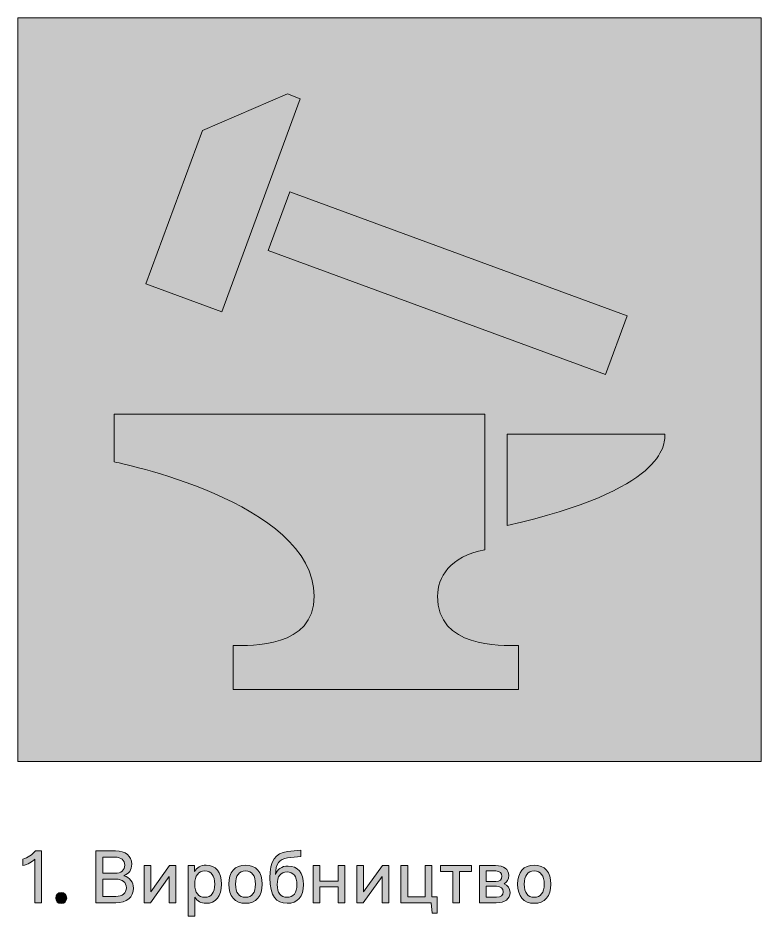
# Model space of a CAD drawing. Header units: millimetres. Extents: x -1334 to 1514, y -1037 to 10.
# Drawn here: x -1226.3 to -1126.3, y -110.8 to 10 of the extents above; entities that cross this region are included whole.
import ezdxf

# ---------------------------------------------------------------- set-up
doc = ezdxf.new("R2010")
doc.units = ezdxf.units.MM
doc.header["$MEASUREMENT"] = 0
doc.layers.add('bg', color=7, linetype='Continuous', lineweight=0)
doc.layers.add('icons', color=7, linetype='Continuous', lineweight=0)

# ---------------------------------------------------------------- blocks, each defined once
blk = doc.blocks.new('Block_17')
at = {"layer": 'icons', "true_color": 0x231f20, "transparency": 33554687}
h = blk.add_hatch(color=250, dxfattribs=at)
h.dxf.hatch_style = 2
edge = h.paths.add_edge_path()
edge.add_spline(control_points=[(-1223.12, -109.01), (-1223.12, -109.01), (-1224.02, -109.01), (-1224.02, -109.01), (-1224.02, -109.01), (-1224.02, -103.13), (-1224.02, -103.13), (-1224.3, -103.49), (-1224.99, -103.85), (-1225.65, -104.01), (-1225.65, -104.01), (-1225.65, -103.14), (-1225.65, -103.14), (-1224.97, -102.95), (-1224.32, -102.53), (-1223.95, -102.03), (-1223.95, -102.03), (-1223.12, -102.03), (-1223.12, -102.03), (-1223.12, -102.03), (-1223.12, -109.01), (-1223.12, -109.01)], knot_values=[0, 0, 0, 0, 1, 1, 1, 2, 2, 2, 3, 3, 3, 4, 4, 4, 5, 5, 5, 6, 6, 6, 7, 7, 7, 7], degree=3, periodic=0)
h = blk.add_hatch(color=250, dxfattribs=at)
h.dxf.hatch_style = 2
edge = h.paths.add_edge_path()
edge.add_spline(control_points=[(-1213.14, -105.84), (-1213.14, -105.84), (-1214.88, -105.84), (-1214.88, -105.84), (-1214.88, -105.84), (-1214.88, -108.16), (-1214.88, -108.16), (-1214.88, -108.16), (-1213.14, -108.16), (-1213.14, -108.16), (-1212.24, -108.16), (-1211.71, -107.73), (-1211.71, -106.99), (-1211.71, -106.26), (-1212.24, -105.84), (-1213.14, -105.84)], knot_values=[0, 0, 0, 0, 1, 1, 1, 2, 2, 2, 3, 3, 3, 4, 4, 4, 5, 5, 5, 5], degree=3, periodic=0)
edge = h.paths.add_edge_path()
edge.add_spline(control_points=[(-1213.24, -102.88), (-1213.24, -102.88), (-1214.88, -102.88), (-1214.88, -102.88), (-1214.88, -102.88), (-1214.88, -105.04), (-1214.88, -105.04), (-1214.88, -105.04), (-1213.24, -105.04), (-1213.24, -105.04), (-1212.41, -105.04), (-1211.92, -104.64), (-1211.92, -103.96), (-1211.92, -103.27), (-1212.41, -102.88), (-1213.24, -102.88)], knot_values=[0, 0, 0, 0, 1, 1, 1, 2, 2, 2, 3, 3, 3, 4, 4, 4, 5, 5, 5, 5], degree=3, periodic=0)
edge = h.paths.add_edge_path()
edge.add_spline(control_points=[(-1215.82, -109.01), (-1215.82, -109.01), (-1215.82, -102.03), (-1215.82, -102.03), (-1215.82, -102.03), (-1213.17, -102.03), (-1213.17, -102.03), (-1211.83, -102.03), (-1210.98, -102.72), (-1210.98, -103.83), (-1210.98, -104.57), (-1211.38, -105.15), (-1212.04, -105.37), (-1211.22, -105.64), (-1210.75, -106.23), (-1210.75, -107.04), (-1210.75, -108.25), (-1211.68, -109.01), (-1213.14, -109.01), (-1213.14, -109.01), (-1215.82, -109.01), (-1215.82, -109.01)], knot_values=[0, 0, 0, 0, 1, 1, 1, 2, 2, 2, 3, 3, 3, 4, 4, 4, 5, 5, 5, 6, 6, 6, 7, 7, 7, 7], degree=3, periodic=0)
h = blk.add_hatch(color=250, dxfattribs=at)
h.dxf.hatch_style = 2
edge = h.paths.add_edge_path()
edge.add_spline(control_points=[(-1190.09, -108.28), (-1189.23, -108.28), (-1188.76, -107.68), (-1188.76, -106.57), (-1188.76, -105.46), (-1189.23, -104.86), (-1190.09, -104.86), (-1190.94, -104.86), (-1191.41, -105.46), (-1191.41, -106.57), (-1191.41, -107.67), (-1190.94, -108.28), (-1190.09, -108.28)], knot_values=[0, 0, 0, 0, 1, 1, 1, 2, 2, 2, 3, 3, 3, 4, 4, 4, 4], degree=3, periodic=0)
edge = h.paths.add_edge_path()
edge.add_spline(control_points=[(-1188.23, -102.81), (-1188.23, -102.81), (-1190.01, -102.99), (-1190.01, -102.99), (-1191.11, -103.11), (-1191.6, -103.79), (-1191.65, -105.22), (-1191.44, -104.51), (-1190.8, -104.08), (-1189.95, -104.08), (-1188.63, -104.08), (-1187.86, -104.98), (-1187.86, -106.56), (-1187.86, -108.17), (-1188.67, -109.09), (-1190.09, -109.09), (-1191.5, -109.09), (-1192.39, -108.15), (-1192.39, -105.67), (-1192.39, -103.42), (-1191.65, -102.31), (-1190.02, -102.14), (-1190.02, -102.14), (-1188.23, -101.95), (-1188.23, -101.95), (-1188.23, -101.95), (-1188.23, -102.81), (-1188.23, -102.81)], knot_values=[0, 0, 0, 0, 1, 1, 1, 2, 2, 2, 3, 3, 3, 4, 4, 4, 5, 5, 5, 6, 6, 6, 7, 7, 7, 8, 8, 8, 9, 9, 9, 9], degree=3, periodic=0)
h = blk.add_hatch(color=250, dxfattribs=at)
h.dxf.hatch_style = 2
edge = h.paths.add_edge_path()
edge.add_spline(control_points=[(-1205.89, -104.02), (-1205.89, -104.02), (-1205.04, -104.02), (-1205.04, -104.02), (-1205.04, -104.02), (-1205.04, -109.01), (-1205.04, -109.01), (-1205.04, -109.01), (-1205.94, -109.01), (-1205.94, -109.01), (-1205.94, -109.01), (-1205.94, -105.46), (-1205.94, -105.46), (-1205.94, -105.46), (-1208.48, -109.01), (-1208.48, -109.01), (-1208.48, -109.01), (-1209.33, -109.01), (-1209.33, -109.01), (-1209.33, -109.01), (-1209.33, -104.02), (-1209.33, -104.02), (-1209.33, -104.02), (-1208.43, -104.02), (-1208.43, -104.02), (-1208.43, -104.02), (-1208.43, -107.56), (-1208.43, -107.56), (-1208.43, -107.56), (-1205.89, -104.02), (-1205.89, -104.02)], knot_values=[0, 0, 0, 0, 1, 1, 1, 2, 2, 2, 3, 3, 3, 4, 4, 4, 5, 5, 5, 6, 6, 6, 7, 7, 7, 8, 8, 8, 9, 9, 9, 10, 10, 10, 10], degree=3, periodic=0)
h = blk.add_hatch(color=250, dxfattribs=at)
h.dxf.hatch_style = 2
edge = h.paths.add_edge_path()
edge.add_spline(control_points=[(-1201.16, -104.74), (-1202.02, -104.74), (-1202.5, -105.36), (-1202.5, -106.52), (-1202.5, -107.66), (-1202.02, -108.28), (-1201.16, -108.28), (-1200.29, -108.28), (-1199.81, -107.66), (-1199.81, -106.52), (-1199.81, -105.37), (-1200.29, -104.74), (-1201.16, -104.74)], knot_values=[0, 0, 0, 0, 1, 1, 1, 2, 2, 2, 3, 3, 3, 4, 4, 4, 4], degree=3, periodic=0)
edge = h.paths.add_edge_path()
edge.add_spline(control_points=[(-1200.98, -103.95), (-1199.67, -103.95), (-1198.91, -104.88), (-1198.91, -106.52), (-1198.91, -108.15), (-1199.66, -109.09), (-1200.98, -109.09), (-1201.67, -109.09), (-1202.19, -108.8), (-1202.5, -108.26), (-1202.5, -108.26), (-1202.5, -110.8), (-1202.5, -110.8), (-1202.5, -110.8), (-1203.4, -110.8), (-1203.4, -110.8), (-1203.4, -110.8), (-1203.4, -104.02), (-1203.4, -104.02), (-1203.4, -104.02), (-1202.55, -104.02), (-1202.55, -104.02), (-1202.55, -104.02), (-1202.55, -104.82), (-1202.55, -104.82), (-1202.24, -104.25), (-1201.7, -103.95), (-1200.98, -103.95)], knot_values=[0, 0, 0, 0, 1, 1, 1, 2, 2, 2, 3, 3, 3, 4, 4, 4, 5, 5, 5, 6, 6, 6, 7, 7, 7, 8, 8, 8, 9, 9, 9, 9], degree=3, periodic=0)
h = blk.add_hatch(color=250, dxfattribs=at)
h.dxf.hatch_style = 2
edge = h.paths.add_edge_path()
edge.add_spline(control_points=[(-1195.68, -108.28), (-1194.81, -108.28), (-1194.33, -107.66), (-1194.33, -106.52), (-1194.33, -105.36), (-1194.81, -104.74), (-1195.68, -104.74), (-1196.54, -104.74), (-1197.02, -105.36), (-1197.02, -106.52), (-1197.02, -107.66), (-1196.54, -108.28), (-1195.68, -108.28)], knot_values=[0, 0, 0, 0, 1, 1, 1, 2, 2, 2, 3, 3, 3, 4, 4, 4, 4], degree=3, periodic=0)
edge = h.paths.add_edge_path()
edge.add_spline(control_points=[(-1195.68, -109.09), (-1197.1, -109.09), (-1197.92, -108.15), (-1197.92, -106.52), (-1197.92, -104.88), (-1197.1, -103.95), (-1195.68, -103.95), (-1194.25, -103.95), (-1193.43, -104.88), (-1193.43, -106.52), (-1193.43, -108.15), (-1194.25, -109.09), (-1195.68, -109.09)], knot_values=[0, 0, 0, 0, 1, 1, 1, 2, 2, 2, 3, 3, 3, 4, 4, 4, 4], degree=3, periodic=0)
h = blk.add_hatch(color=250, dxfattribs=at)
h.dxf.hatch_style = 2
edge = h.paths.add_edge_path()
edge.add_spline(control_points=[(-1185.66, -109.01), (-1185.66, -109.01), (-1186.56, -109.01), (-1186.56, -109.01), (-1186.56, -109.01), (-1186.56, -104.02), (-1186.56, -104.02), (-1186.56, -104.02), (-1185.66, -104.02), (-1185.66, -104.02), (-1185.66, -104.02), (-1185.66, -106.1), (-1185.66, -106.1), (-1185.66, -106.1), (-1183.22, -106.1), (-1183.22, -106.1), (-1183.22, -106.1), (-1183.22, -104.02), (-1183.22, -104.02), (-1183.22, -104.02), (-1182.32, -104.02), (-1182.32, -104.02), (-1182.32, -104.02), (-1182.32, -109.01), (-1182.32, -109.01), (-1182.32, -109.01), (-1183.22, -109.01), (-1183.22, -109.01), (-1183.22, -109.01), (-1183.22, -106.86), (-1183.22, -106.86), (-1183.22, -106.86), (-1185.66, -106.86), (-1185.66, -106.86), (-1185.66, -106.86), (-1185.66, -109.01), (-1185.66, -109.01)], knot_values=[0, 0, 0, 0, 1, 1, 1, 2, 2, 2, 3, 3, 3, 4, 4, 4, 5, 5, 5, 6, 6, 6, 7, 7, 7, 8, 8, 8, 9, 9, 9, 10, 10, 10, 11, 11, 11, 12, 12, 12, 12], degree=3, periodic=0)
h = blk.add_hatch(color=250, dxfattribs=at)
h.dxf.hatch_style = 2
edge = h.paths.add_edge_path()
edge.add_spline(control_points=[(-1177.24, -104.02), (-1177.24, -104.02), (-1176.39, -104.02), (-1176.39, -104.02), (-1176.39, -104.02), (-1176.39, -109.01), (-1176.39, -109.01), (-1176.39, -109.01), (-1177.29, -109.01), (-1177.29, -109.01), (-1177.29, -109.01), (-1177.29, -105.46), (-1177.29, -105.46), (-1177.29, -105.46), (-1179.83, -109.01), (-1179.83, -109.01), (-1179.83, -109.01), (-1180.68, -109.01), (-1180.68, -109.01), (-1180.68, -109.01), (-1180.68, -104.02), (-1180.68, -104.02), (-1180.68, -104.02), (-1179.78, -104.02), (-1179.78, -104.02), (-1179.78, -104.02), (-1179.78, -107.56), (-1179.78, -107.56), (-1179.78, -107.56), (-1177.24, -104.02), (-1177.24, -104.02)], knot_values=[0, 0, 0, 0, 1, 1, 1, 2, 2, 2, 3, 3, 3, 4, 4, 4, 5, 5, 5, 6, 6, 6, 7, 7, 7, 8, 8, 8, 9, 9, 9, 10, 10, 10, 10], degree=3, periodic=0)
h = blk.add_hatch(color=250, dxfattribs=at)
h.dxf.hatch_style = 2
edge = h.paths.add_edge_path()
edge.add_spline(control_points=[(-1170.56, -110.4), (-1170.56, -110.4), (-1170.71, -109.01), (-1170.71, -109.01), (-1170.71, -109.01), (-1174.75, -109.01), (-1174.75, -109.01), (-1174.75, -109.01), (-1174.75, -104.02), (-1174.75, -104.02), (-1174.75, -104.02), (-1173.85, -104.02), (-1173.85, -104.02), (-1173.85, -104.02), (-1173.85, -108.23), (-1173.85, -108.23), (-1173.85, -108.23), (-1171.51, -108.23), (-1171.51, -108.23), (-1171.51, -108.23), (-1171.51, -104.02), (-1171.51, -104.02), (-1171.51, -104.02), (-1170.61, -104.02), (-1170.61, -104.02), (-1170.61, -104.02), (-1170.61, -108.23), (-1170.61, -108.23), (-1170.61, -108.23), (-1169.87, -108.23), (-1169.87, -108.23), (-1169.87, -108.23), (-1169.87, -110.4), (-1169.87, -110.4), (-1169.87, -110.4), (-1170.56, -110.4), (-1170.56, -110.4)], knot_values=[0, 0, 0, 0, 1, 1, 1, 2, 2, 2, 3, 3, 3, 4, 4, 4, 5, 5, 5, 6, 6, 6, 7, 7, 7, 8, 8, 8, 9, 9, 9, 10, 10, 10, 11, 11, 11, 12, 12, 12, 12], degree=3, periodic=0)
h = blk.add_hatch(color=250, dxfattribs=at)
h.dxf.hatch_style = 2
edge = h.paths.add_edge_path()
edge.add_spline(control_points=[(-1169.43, -104.02), (-1169.43, -104.02), (-1165.24, -104.02), (-1165.24, -104.02), (-1165.24, -104.02), (-1165.24, -104.79), (-1165.24, -104.79), (-1165.24, -104.79), (-1166.89, -104.79), (-1166.89, -104.79), (-1166.89, -104.79), (-1166.89, -109.01), (-1166.89, -109.01), (-1166.89, -109.01), (-1167.78, -109.01), (-1167.78, -109.01), (-1167.78, -109.01), (-1167.78, -104.79), (-1167.78, -104.79), (-1167.78, -104.79), (-1169.43, -104.79), (-1169.43, -104.79), (-1169.43, -104.79), (-1169.43, -104.02), (-1169.43, -104.02)], knot_values=[0, 0, 0, 0, 1, 1, 1, 2, 2, 2, 3, 3, 3, 4, 4, 4, 5, 5, 5, 6, 6, 6, 7, 7, 7, 8, 8, 8, 8], degree=3, periodic=0)
h = blk.add_hatch(color=250, dxfattribs=at)
h.dxf.hatch_style = 2
edge = h.paths.add_edge_path()
edge.add_spline(control_points=[(-1161.88, -108.28), (-1161.31, -108.28), (-1160.98, -108.01), (-1160.98, -107.53), (-1160.98, -107.07), (-1161.31, -106.8), (-1161.88, -106.8), (-1161.88, -106.8), (-1163.27, -106.8), (-1163.27, -106.8), (-1163.27, -106.8), (-1163.27, -108.28), (-1163.27, -108.28), (-1163.27, -108.28), (-1161.88, -108.28), (-1161.88, -108.28)], knot_values=[0, 0, 0, 0, 1, 1, 1, 2, 2, 2, 3, 3, 3, 4, 4, 4, 5, 5, 5, 5], degree=3, periodic=0)
edge = h.paths.add_edge_path()
edge.add_spline(control_points=[(-1161.99, -106.16), (-1161.47, -106.16), (-1161.16, -105.89), (-1161.16, -105.44), (-1161.16, -105.01), (-1161.47, -104.74), (-1161.99, -104.74), (-1161.99, -104.74), (-1163.27, -104.74), (-1163.27, -104.74), (-1163.27, -104.74), (-1163.27, -106.16), (-1163.27, -106.16), (-1163.27, -106.16), (-1161.99, -106.16), (-1161.99, -106.16)], knot_values=[0, 0, 0, 0, 1, 1, 1, 2, 2, 2, 3, 3, 3, 4, 4, 4, 5, 5, 5, 5], degree=3, periodic=0)
edge = h.paths.add_edge_path()
edge.add_spline(control_points=[(-1160.26, -105.35), (-1160.26, -105.85), (-1160.48, -106.23), (-1160.88, -106.45), (-1160.36, -106.67), (-1160.08, -107.07), (-1160.08, -107.63), (-1160.08, -108.51), (-1160.75, -109.01), (-1161.93, -109.01), (-1161.93, -109.01), (-1164.17, -109.01), (-1164.17, -109.01), (-1164.17, -109.01), (-1164.17, -104.02), (-1164.17, -104.02), (-1164.17, -104.02), (-1162.02, -104.02), (-1162.02, -104.02), (-1160.9, -104.02), (-1160.26, -104.51), (-1160.26, -105.35)], knot_values=[0, 0, 0, 0, 1, 1, 1, 2, 2, 2, 3, 3, 3, 4, 4, 4, 5, 5, 5, 6, 6, 6, 7, 7, 7, 7], degree=3, periodic=0)
h = blk.add_hatch(color=250, dxfattribs=at)
h.dxf.hatch_style = 2
edge = h.paths.add_edge_path()
edge.add_spline(control_points=[(-1156.82, -108.28), (-1155.96, -108.28), (-1155.48, -107.66), (-1155.48, -106.52), (-1155.48, -105.36), (-1155.96, -104.74), (-1156.82, -104.74), (-1157.69, -104.74), (-1158.17, -105.36), (-1158.17, -106.52), (-1158.17, -107.66), (-1157.69, -108.28), (-1156.82, -108.28)], knot_values=[0, 0, 0, 0, 1, 1, 1, 2, 2, 2, 3, 3, 3, 4, 4, 4, 4], degree=3, periodic=0)
edge = h.paths.add_edge_path()
edge.add_spline(control_points=[(-1156.82, -109.09), (-1158.25, -109.09), (-1159.06, -108.15), (-1159.06, -106.52), (-1159.06, -104.88), (-1158.25, -103.95), (-1156.82, -103.95), (-1155.4, -103.95), (-1154.58, -104.88), (-1154.58, -106.52), (-1154.58, -108.15), (-1155.4, -109.09), (-1156.82, -109.09)], knot_values=[0, 0, 0, 0, 1, 1, 1, 2, 2, 2, 3, 3, 3, 4, 4, 4, 4], degree=3, periodic=0)
h = blk.add_hatch(color=250, dxfattribs=at)
h.dxf.hatch_style = 2
edge = h.paths.add_edge_path()
edge.add_spline(control_points=[(-1220.48, -107.64), (-1220.05, -107.64), (-1219.74, -107.95), (-1219.74, -108.38), (-1219.74, -108.81), (-1220.05, -109.13), (-1220.48, -109.13), (-1220.92, -109.13), (-1221.22, -108.81), (-1221.22, -108.38), (-1221.22, -107.95), (-1220.92, -107.64), (-1220.48, -107.64)], knot_values=[0, 0, 0, 0, 1, 1, 1, 2, 2, 2, 3, 3, 3, 4, 4, 4, 4], degree=3, periodic=0)
at = {"layer": 'icons'}
for points, knots in [([(-1223.12, -109.01), (-1223.12, -109.01), (-1224.02, -109.01), (-1224.02, -109.01), (-1224.02, -109.01), (-1224.02, -103.13), (-1224.02, -103.13), (-1224.3, -103.49), (-1224.99, -103.85), (-1225.65, -104.01), (-1225.65, -104.01), (-1225.65, -103.14), (-1225.65, -103.14), (-1224.97, -102.95), (-1224.32, -102.53), (-1223.95, -102.03), (-1223.95, -102.03), (-1223.12, -102.03), (-1223.12, -102.03), (-1223.12, -102.03), (-1223.12, -109.01), (-1223.12, -109.01)], [0, 0, 0, 0, 1, 1, 1, 2, 2, 2, 3, 3, 3, 4, 4, 4, 5, 5, 5, 6, 6, 6, 7, 7, 7, 7]), ([(-1215.82, -109.01), (-1215.82, -109.01), (-1215.82, -102.03), (-1215.82, -102.03), (-1215.82, -102.03), (-1213.17, -102.03), (-1213.17, -102.03), (-1211.83, -102.03), (-1210.98, -102.72), (-1210.98, -103.83), (-1210.98, -104.57), (-1211.38, -105.15), (-1212.04, -105.37), (-1211.22, -105.64), (-1210.75, -106.23), (-1210.75, -107.04), (-1210.75, -108.25), (-1211.68, -109.01), (-1213.14, -109.01), (-1213.14, -109.01), (-1215.82, -109.01), (-1215.82, -109.01)], [0, 0, 0, 0, 1, 1, 1, 2, 2, 2, 3, 3, 3, 4, 4, 4, 5, 5, 5, 6, 6, 6, 7, 7, 7, 7]), ([(-1188.23, -102.81), (-1188.23, -102.81), (-1190.01, -102.99), (-1190.01, -102.99), (-1191.11, -103.11), (-1191.6, -103.79), (-1191.65, -105.22), (-1191.44, -104.51), (-1190.8, -104.08), (-1189.95, -104.08), (-1188.63, -104.08), (-1187.86, -104.98), (-1187.86, -106.56), (-1187.86, -108.17), (-1188.67, -109.09), (-1190.09, -109.09), (-1191.5, -109.09), (-1192.39, -108.15), (-1192.39, -105.67), (-1192.39, -103.42), (-1191.65, -102.31), (-1190.02, -102.14), (-1190.02, -102.14), (-1188.23, -101.95), (-1188.23, -101.95), (-1188.23, -101.95), (-1188.23, -102.81), (-1188.23, -102.81)], [0, 0, 0, 0, 1, 1, 1, 2, 2, 2, 3, 3, 3, 4, 4, 4, 5, 5, 5, 6, 6, 6, 7, 7, 7, 8, 8, 8, 9, 9, 9, 9]), ([(-1213.24, -102.88), (-1213.24, -102.88), (-1214.88, -102.88), (-1214.88, -102.88), (-1214.88, -102.88), (-1214.88, -105.04), (-1214.88, -105.04), (-1214.88, -105.04), (-1213.24, -105.04), (-1213.24, -105.04), (-1212.41, -105.04), (-1211.92, -104.64), (-1211.92, -103.96), (-1211.92, -103.27), (-1212.41, -102.88), (-1213.24, -102.88)], [0, 0, 0, 0, 1, 1, 1, 2, 2, 2, 3, 3, 3, 4, 4, 4, 5, 5, 5, 5]), ([(-1205.89, -104.02), (-1205.89, -104.02), (-1205.04, -104.02), (-1205.04, -104.02), (-1205.04, -104.02), (-1205.04, -109.01), (-1205.04, -109.01), (-1205.04, -109.01), (-1205.94, -109.01), (-1205.94, -109.01), (-1205.94, -109.01), (-1205.94, -105.46), (-1205.94, -105.46), (-1205.94, -105.46), (-1208.48, -109.01), (-1208.48, -109.01), (-1208.48, -109.01), (-1209.33, -109.01), (-1209.33, -109.01), (-1209.33, -109.01), (-1209.33, -104.02), (-1209.33, -104.02), (-1209.33, -104.02), (-1208.43, -104.02), (-1208.43, -104.02), (-1208.43, -104.02), (-1208.43, -107.56), (-1208.43, -107.56), (-1208.43, -107.56), (-1205.89, -104.02), (-1205.89, -104.02)], [0, 0, 0, 0, 1, 1, 1, 2, 2, 2, 3, 3, 3, 4, 4, 4, 5, 5, 5, 6, 6, 6, 7, 7, 7, 8, 8, 8, 9, 9, 9, 10, 10, 10, 10]), ([(-1200.98, -103.95), (-1199.67, -103.95), (-1198.91, -104.88), (-1198.91, -106.52), (-1198.91, -108.15), (-1199.66, -109.09), (-1200.98, -109.09), (-1201.67, -109.09), (-1202.19, -108.8), (-1202.5, -108.26), (-1202.5, -108.26), (-1202.5, -110.8), (-1202.5, -110.8), (-1202.5, -110.8), (-1203.4, -110.8), (-1203.4, -110.8), (-1203.4, -110.8), (-1203.4, -104.02), (-1203.4, -104.02), (-1203.4, -104.02), (-1202.55, -104.02), (-1202.55, -104.02), (-1202.55, -104.02), (-1202.55, -104.82), (-1202.55, -104.82), (-1202.24, -104.25), (-1201.7, -103.95), (-1200.98, -103.95)], [0, 0, 0, 0, 1, 1, 1, 2, 2, 2, 3, 3, 3, 4, 4, 4, 5, 5, 5, 6, 6, 6, 7, 7, 7, 8, 8, 8, 9, 9, 9, 9]), ([(-1201.16, -104.74), (-1202.02, -104.74), (-1202.5, -105.36), (-1202.5, -106.52), (-1202.5, -107.66), (-1202.02, -108.28), (-1201.16, -108.28), (-1200.29, -108.28), (-1199.81, -107.66), (-1199.81, -106.52), (-1199.81, -105.37), (-1200.29, -104.74), (-1201.16, -104.74)], [0, 0, 0, 0, 1, 1, 1, 2, 2, 2, 3, 3, 3, 4, 4, 4, 4]), ([(-1195.68, -109.09), (-1197.1, -109.09), (-1197.92, -108.15), (-1197.92, -106.52), (-1197.92, -104.88), (-1197.1, -103.95), (-1195.68, -103.95), (-1194.25, -103.95), (-1193.43, -104.88), (-1193.43, -106.52), (-1193.43, -108.15), (-1194.25, -109.09), (-1195.68, -109.09)], [0, 0, 0, 0, 1, 1, 1, 2, 2, 2, 3, 3, 3, 4, 4, 4, 4]), ([(-1195.68, -108.28), (-1194.81, -108.28), (-1194.33, -107.66), (-1194.33, -106.52), (-1194.33, -105.36), (-1194.81, -104.74), (-1195.68, -104.74), (-1196.54, -104.74), (-1197.02, -105.36), (-1197.02, -106.52), (-1197.02, -107.66), (-1196.54, -108.28), (-1195.68, -108.28)], [0, 0, 0, 0, 1, 1, 1, 2, 2, 2, 3, 3, 3, 4, 4, 4, 4]), ([(-1190.09, -108.28), (-1189.23, -108.28), (-1188.76, -107.68), (-1188.76, -106.57), (-1188.76, -105.46), (-1189.23, -104.86), (-1190.09, -104.86), (-1190.94, -104.86), (-1191.41, -105.46), (-1191.41, -106.57), (-1191.41, -107.67), (-1190.94, -108.28), (-1190.09, -108.28)], [0, 0, 0, 0, 1, 1, 1, 2, 2, 2, 3, 3, 3, 4, 4, 4, 4]), ([(-1185.66, -109.01), (-1185.66, -109.01), (-1186.56, -109.01), (-1186.56, -109.01), (-1186.56, -109.01), (-1186.56, -104.02), (-1186.56, -104.02), (-1186.56, -104.02), (-1185.66, -104.02), (-1185.66, -104.02), (-1185.66, -104.02), (-1185.66, -106.1), (-1185.66, -106.1), (-1185.66, -106.1), (-1183.22, -106.1), (-1183.22, -106.1), (-1183.22, -106.1), (-1183.22, -104.02), (-1183.22, -104.02), (-1183.22, -104.02), (-1182.32, -104.02), (-1182.32, -104.02), (-1182.32, -104.02), (-1182.32, -109.01), (-1182.32, -109.01), (-1182.32, -109.01), (-1183.22, -109.01), (-1183.22, -109.01), (-1183.22, -109.01), (-1183.22, -106.86), (-1183.22, -106.86), (-1183.22, -106.86), (-1185.66, -106.86), (-1185.66, -106.86), (-1185.66, -106.86), (-1185.66, -109.01), (-1185.66, -109.01)], [0, 0, 0, 0, 1, 1, 1, 2, 2, 2, 3, 3, 3, 4, 4, 4, 5, 5, 5, 6, 6, 6, 7, 7, 7, 8, 8, 8, 9, 9, 9, 10, 10, 10, 11, 11, 11, 12, 12, 12, 12]), ([(-1177.24, -104.02), (-1177.24, -104.02), (-1176.39, -104.02), (-1176.39, -104.02), (-1176.39, -104.02), (-1176.39, -109.01), (-1176.39, -109.01), (-1176.39, -109.01), (-1177.29, -109.01), (-1177.29, -109.01), (-1177.29, -109.01), (-1177.29, -105.46), (-1177.29, -105.46), (-1177.29, -105.46), (-1179.83, -109.01), (-1179.83, -109.01), (-1179.83, -109.01), (-1180.68, -109.01), (-1180.68, -109.01), (-1180.68, -109.01), (-1180.68, -104.02), (-1180.68, -104.02), (-1180.68, -104.02), (-1179.78, -104.02), (-1179.78, -104.02), (-1179.78, -104.02), (-1179.78, -107.56), (-1179.78, -107.56), (-1179.78, -107.56), (-1177.24, -104.02), (-1177.24, -104.02)], [0, 0, 0, 0, 1, 1, 1, 2, 2, 2, 3, 3, 3, 4, 4, 4, 5, 5, 5, 6, 6, 6, 7, 7, 7, 8, 8, 8, 9, 9, 9, 10, 10, 10, 10]), ([(-1170.56, -110.4), (-1170.56, -110.4), (-1170.71, -109.01), (-1170.71, -109.01), (-1170.71, -109.01), (-1174.75, -109.01), (-1174.75, -109.01), (-1174.75, -109.01), (-1174.75, -104.02), (-1174.75, -104.02), (-1174.75, -104.02), (-1173.85, -104.02), (-1173.85, -104.02), (-1173.85, -104.02), (-1173.85, -108.23), (-1173.85, -108.23), (-1173.85, -108.23), (-1171.51, -108.23), (-1171.51, -108.23), (-1171.51, -108.23), (-1171.51, -104.02), (-1171.51, -104.02), (-1171.51, -104.02), (-1170.61, -104.02), (-1170.61, -104.02), (-1170.61, -104.02), (-1170.61, -108.23), (-1170.61, -108.23), (-1170.61, -108.23), (-1169.87, -108.23), (-1169.87, -108.23), (-1169.87, -108.23), (-1169.87, -110.4), (-1169.87, -110.4), (-1169.87, -110.4), (-1170.56, -110.4), (-1170.56, -110.4)], [0, 0, 0, 0, 1, 1, 1, 2, 2, 2, 3, 3, 3, 4, 4, 4, 5, 5, 5, 6, 6, 6, 7, 7, 7, 8, 8, 8, 9, 9, 9, 10, 10, 10, 11, 11, 11, 12, 12, 12, 12]), ([(-1169.43, -104.02), (-1169.43, -104.02), (-1165.24, -104.02), (-1165.24, -104.02), (-1165.24, -104.02), (-1165.24, -104.79), (-1165.24, -104.79), (-1165.24, -104.79), (-1166.89, -104.79), (-1166.89, -104.79), (-1166.89, -104.79), (-1166.89, -109.01), (-1166.89, -109.01), (-1166.89, -109.01), (-1167.78, -109.01), (-1167.78, -109.01), (-1167.78, -109.01), (-1167.78, -104.79), (-1167.78, -104.79), (-1167.78, -104.79), (-1169.43, -104.79), (-1169.43, -104.79), (-1169.43, -104.79), (-1169.43, -104.02), (-1169.43, -104.02)], [0, 0, 0, 0, 1, 1, 1, 2, 2, 2, 3, 3, 3, 4, 4, 4, 5, 5, 5, 6, 6, 6, 7, 7, 7, 8, 8, 8, 8]), ([(-1160.26, -105.35), (-1160.26, -105.85), (-1160.48, -106.23), (-1160.88, -106.45), (-1160.36, -106.67), (-1160.08, -107.07), (-1160.08, -107.63), (-1160.08, -108.51), (-1160.75, -109.01), (-1161.93, -109.01), (-1161.93, -109.01), (-1164.17, -109.01), (-1164.17, -109.01), (-1164.17, -109.01), (-1164.17, -104.02), (-1164.17, -104.02), (-1164.17, -104.02), (-1162.02, -104.02), (-1162.02, -104.02), (-1160.9, -104.02), (-1160.26, -104.51), (-1160.26, -105.35)], [0, 0, 0, 0, 1, 1, 1, 2, 2, 2, 3, 3, 3, 4, 4, 4, 5, 5, 5, 6, 6, 6, 7, 7, 7, 7]), ([(-1161.99, -106.16), (-1161.47, -106.16), (-1161.16, -105.89), (-1161.16, -105.44), (-1161.16, -105.01), (-1161.47, -104.74), (-1161.99, -104.74), (-1161.99, -104.74), (-1163.27, -104.74), (-1163.27, -104.74), (-1163.27, -104.74), (-1163.27, -106.16), (-1163.27, -106.16), (-1163.27, -106.16), (-1161.99, -106.16), (-1161.99, -106.16)], [0, 0, 0, 0, 1, 1, 1, 2, 2, 2, 3, 3, 3, 4, 4, 4, 5, 5, 5, 5]), ([(-1156.82, -109.09), (-1158.25, -109.09), (-1159.06, -108.15), (-1159.06, -106.52), (-1159.06, -104.88), (-1158.25, -103.95), (-1156.82, -103.95), (-1155.4, -103.95), (-1154.58, -104.88), (-1154.58, -106.52), (-1154.58, -108.15), (-1155.4, -109.09), (-1156.82, -109.09)], [0, 0, 0, 0, 1, 1, 1, 2, 2, 2, 3, 3, 3, 4, 4, 4, 4]), ([(-1156.82, -108.28), (-1155.96, -108.28), (-1155.48, -107.66), (-1155.48, -106.52), (-1155.48, -105.36), (-1155.96, -104.74), (-1156.82, -104.74), (-1157.69, -104.74), (-1158.17, -105.36), (-1158.17, -106.52), (-1158.17, -107.66), (-1157.69, -108.28), (-1156.82, -108.28)], [0, 0, 0, 0, 1, 1, 1, 2, 2, 2, 3, 3, 3, 4, 4, 4, 4]), ([(-1213.14, -105.84), (-1213.14, -105.84), (-1214.88, -105.84), (-1214.88, -105.84), (-1214.88, -105.84), (-1214.88, -108.16), (-1214.88, -108.16), (-1214.88, -108.16), (-1213.14, -108.16), (-1213.14, -108.16), (-1212.24, -108.16), (-1211.71, -107.73), (-1211.71, -106.99), (-1211.71, -106.26), (-1212.24, -105.84), (-1213.14, -105.84)], [0, 0, 0, 0, 1, 1, 1, 2, 2, 2, 3, 3, 3, 4, 4, 4, 5, 5, 5, 5]), ([(-1161.88, -108.28), (-1161.31, -108.28), (-1160.98, -108.01), (-1160.98, -107.53), (-1160.98, -107.07), (-1161.31, -106.8), (-1161.88, -106.8), (-1161.88, -106.8), (-1163.27, -106.8), (-1163.27, -106.8), (-1163.27, -106.8), (-1163.27, -108.28), (-1163.27, -108.28), (-1163.27, -108.28), (-1161.88, -108.28), (-1161.88, -108.28)], [0, 0, 0, 0, 1, 1, 1, 2, 2, 2, 3, 3, 3, 4, 4, 4, 5, 5, 5, 5]), ([(-1220.48, -107.64), (-1220.05, -107.64), (-1219.74, -107.95), (-1219.74, -108.38), (-1219.74, -108.81), (-1220.05, -109.13), (-1220.48, -109.13), (-1220.92, -109.13), (-1221.22, -108.81), (-1221.22, -108.38), (-1221.22, -107.95), (-1220.92, -107.64), (-1220.48, -107.64)], [0, 0, 0, 0, 1, 1, 1, 2, 2, 2, 3, 3, 3, 4, 4, 4, 4])]:
    blk.add_open_spline(points, degree=3, knots=knots, dxfattribs=at)
blk = doc.blocks.new('Block_90')
at = {"layer": 'icons'}
for points in [[(-1188.3, -0.86), (-1198.85, -29.54), (-1209.07, -25.78), (-1201.48, -5.12), (-1190.04, -0.22)], [(-1147.22, -37.94), (-1192.62, -21.29), (-1189.7, -13.39), (-1144.31, -30.05)]]:
    blk.add_lwpolyline(points, close=True, dxfattribs=at)
for points, knots in [([(-1178.27, -80.34), (-1178.27, -80.34), (-1158.92, -80.34), (-1158.92, -80.34), (-1158.92, -80.34), (-1158.92, -74.41), (-1158.92, -74.41), (-1161.39, -74.41), (-1169.83, -74.73), (-1169.83, -67.78), (-1169.83, -65.3), (-1168.21, -62.39), (-1163.45, -61.55), (-1163.45, -61.55), (-1163.45, -43.28), (-1163.45, -43.28), (-1163.45, -43.28), (-1213.36, -43.28), (-1213.36, -43.28), (-1213.36, -43.28), (-1213.36, -49.71), (-1213.36, -49.71), (-1213.36, -49.71), (-1186.44, -55.02), (-1186.44, -67.78), (-1186.44, -74.73), (-1194.88, -74.41), (-1197.35, -74.41), (-1197.35, -74.41), (-1197.35, -80.34), (-1197.35, -80.34), (-1197.35, -80.34), (-1178, -80.34), (-1178, -80.34)], [0, 0, 0, 0, 1, 1, 1, 2, 2, 2, 3, 3, 3, 4, 4, 4, 5, 5, 5, 6, 6, 6, 7, 7, 7, 8, 8, 8, 9, 9, 9, 10, 10, 10, 11, 11, 11, 11]), ([(-1160.45, -46), (-1160.45, -46), (-1142.14, -46), (-1139.24, -46), (-1139.26, -47.56), (-1139.24, -53.41), (-1160.45, -58.29), (-1160.45, -50.1), (-1160.45, -46), (-1160.45, -46)], [0, 0, 0, 0, 1, 1, 1, 2, 2, 2, 3, 3, 3, 3])]:
    blk.add_open_spline(points, degree=3, knots=knots, dxfattribs=at)
blk = doc.blocks.new('Block_89')
at = {"layer": 'icons'}
blk.add_blockref('Block_90', (0, 0), dxfattribs=at)
blk = doc.blocks.new('Block_88')
at = {"layer": 'icons'}
blk.add_blockref('Block_89', (0, 0), dxfattribs=at)
blk = doc.blocks.new('Block_87')
at = {"layer": 'icons'}
blk.add_blockref('Block_88', (0, 0), dxfattribs=at)

msp = doc.modelspace()

# ---------------------------------------------------------------- hatches: boundary and pattern name
at = {"layer": 'bg', "true_color": 0x592d2c, "transparency": 33554687}
h = msp.add_hatch(color=29, dxfattribs=at)
h.dxf.hatch_style = 2
h.paths.add_polyline_path([(-1126.3, -90), (-1226.3, -90), (-1226.3, 10), (-1126.3, 10)])

# ---------------------------------------------------------------- linework, layer by layer
at = {"layer": 'bg'}
msp.add_lwpolyline([(-1126.3, -90), (-1226.3, -90), (-1226.3, 10), (-1126.3, 10)], close=True, dxfattribs=at)

# ---------------------------------------------------------------- block references
at = {"layer": 'icons'}
for name in ['Block_87', 'Block_17']:
    msp.add_blockref(name, (0, 0), dxfattribs=at)

doc.saveas('drawing.dxf')
